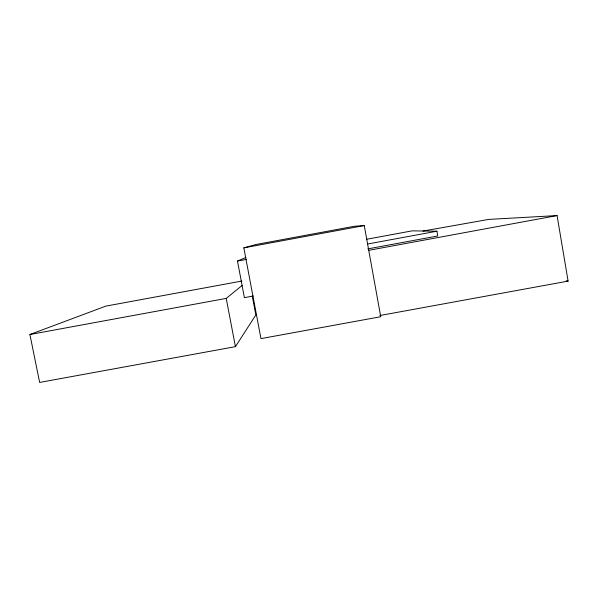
<?xml version="1.0" encoding="UTF-8"?>
<svg xmlns="http://www.w3.org/2000/svg" width="598" height="598" viewBox="0 0 598 598"><rect width="100%" height="100%" fill="white"/><g stroke="black" fill="none" stroke-linecap="round" stroke-linejoin="round"><path stroke-width="0.9" d="M241.884 281.045L105.779 306.131L29.9 334.514L39.647 382.428L235.425 346.661L255.847 314.952L252.274 296.032M29.9 334.514L226.231 298.395L242.1 285.47M253.238 296.025L244.403 297.647L237.481 261.064L245.86 257.446M243.835 247.856L256.153 244.47L354.45 226.261L364.257 225.558L380.739 316.731L260.96 338.618L243.835 247.856L364.257 225.558M237.481 261.064L246.331 259.427M366.335 239.327L412.201 230.85L436.921 231.209L437.758 235.978L367.837 248.88M422.943 231.067L488.716 219.406L557.067 215.572L568.1 281.112L379.79 315.535M367.89 243.954L436.921 231.209M368.936 250.285L557.067 215.572M566.276 280.746L568.1 281.112M226.231 298.395L235.425 346.661"/></g></svg>
